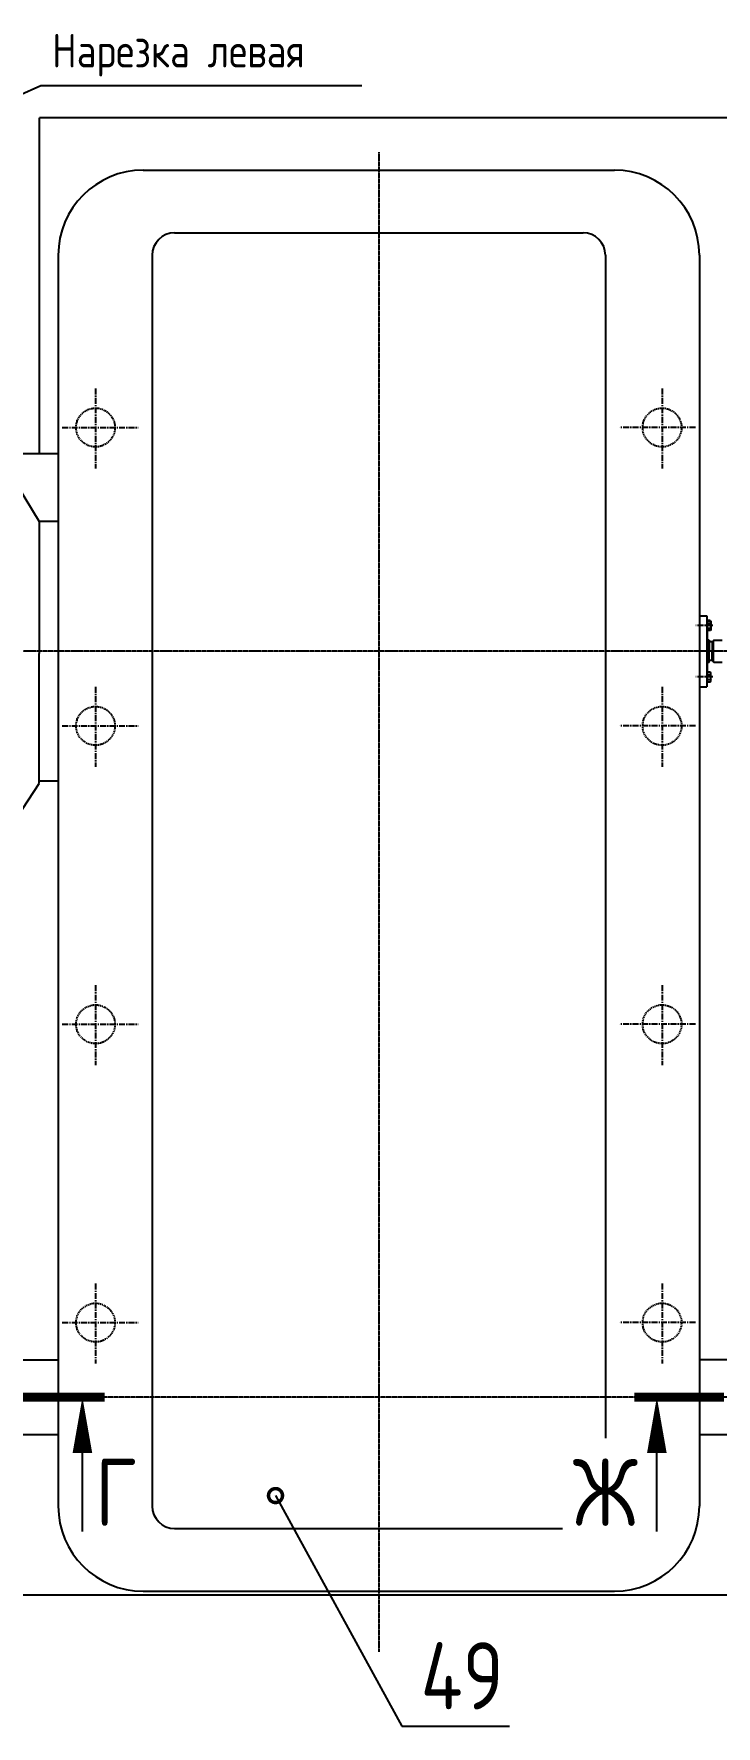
# Model space of a CAD drawing. Header units: millimetres. Extents: x -25976 to -4798, y -663 to 15440.
# Drawn here: x -16078 to -15163, y 10875 to 13144 of the extents above; entities that cross this region are included whole.
import ezdxf
from ezdxf.enums import TextEntityAlignment as Align

# ---------------------------------------------------------------- set-up
doc = ezdxf.new("R2010")
doc.units = ezdxf.units.MM
doc.header["$LTSCALE"] = 0.25
doc.linetypes.add('CENTER', pattern=[50.8, 31.75, -6.35, 6.35, -6.35])
doc.linetypes.add('HIDDEN', pattern=[9.525, 6.35, -3.175])
for name, color, linetype in [('Cen', 5, 'CENTER'), ('Cont', 6, 'Continuous'), ('Dim', 7, 'Continuous'), ('Hide', 2, 'HIDDEN'), ('Red', 1, 'Continuous'), ('Text', 3, 'Continuous'), ('Textb', 6, 'Continuous')]:
    doc.layers.add(name, color=color, linetype=linetype)
doc.styles.add('Style1', font='romans.shx', dxfattribs={"width": 0.8})
doc.dimstyles.new('LIN15', dxfattribs={"dimscale": 15, "dimtxt": 3, "dimasz": 3, "dimexe": 1.5, "dimexo": 0, "dimgap": 1.5, "dimtad": 1, "dimdec": 0, "dimzin": 13, "dimdsep": 46, "dimtxsty": 'Style1', "dimcen": 0, "dimclrt": 3, "dimadec": 0, "dimazin": 0, "dimtfac": 1, "dimtdec": 0, "dimtmove": 0, "dimatfit": 3, "dimfxl": 1, "dimtolj": 1, "dimtzin": 13, "dimarcsym": 0})
doc.dimstyles.new('Poz15', dxfattribs={"dimscale": 15, "dimtxt": 6, "dimasz": 2.5, "dimexe": 1.25, "dimexo": 0, "dimgap": 1.5, "dimtad": 2, "dimtoh": 1, "dimtxsty": 'Style1', "dimblk": 'DOTSMALL', "dimcen": 2.5, "dimclrt": 6, "dimadec": 0, "dimazin": 0, "dimtfac": 1, "dimtmove": 0, "dimatfit": 3, "dimldrblk": 'DOTSMALL', "dimfxl": 1, "dimarcsym": 0})

# ---------------------------------------------------------------- blocks, each defined once
blk = doc.blocks.new('RAZREZ05')
at = {"layer": 'Text', "const_width": 0.8}
blk.add_lwpolyline([(-2, 0), (6, 0)], dxfattribs=at)
at = {"layer": 'Text'}
blk.add_lwpolyline([(0, 0, 0, 1.76, 0), (0, -5, 1.76, 1.76, 0)], format="xyseb", dxfattribs=at)
blk.add_lwpolyline([(0, -12), (0, -5)], dxfattribs=at)
at = {"layer": 'Textb', "style": 'Style1', "width": 0.8}
blk.add_attdef('А', text='', height=6, dxfattribs=at).set_placement((-1.7, -11.5, 39), align=Align.RIGHT)
blk = doc.blocks.new('_DotSmall')
at = {"color": 0, "linetype": 'ByBlock', "const_width": 0.5}
blk.add_lwpolyline([(-0.0625, 0, 1), (0.0625, 0, 1)], format="xyb", close=True, dxfattribs=at)

msp = doc.modelspace()

# ---------------------------------------------------------------- linework, layer by layer
at = {"layer": 'Cen', "ltscale": 0.2}
for p, q in [((-15615.27152, 12985.59012), (-15615.27152, 10975.12226)), ((-12562.15558, 12316.26959), (-16556.63972, 12316.26959)), ((-11697.27629, 11316.26959), (-16707.17236, 11316.26959))]:
    msp.add_line(p, q, dxfattribs=at)
at = {"layer": 'Cen'}
for p, q in [((-15995.27152, 12668.6065), (-15995.27152, 12561.29697)), ((-15235.27152, 12668.6065), (-15235.27152, 12561.29697)), ((-16039.90607, 12616.26959), (-15937.95919, 12616.26959)), ((-15190.63698, 12616.26959), (-15292.58385, 12616.26959)), ((-15167.17138, 12350.60832), (-15190.03589, 12350.60832)), ((-15154.77149, 12316.26959), (-15190.68274, 12316.26959)), ((-15167.17138, 12281.93087), (-15190.03589, 12281.93087)), ((-15995.27152, 12268.6065), (-15995.27152, 12161.29697)), ((-15235.27152, 12268.6065), (-15235.27152, 12161.29697)), ((-16039.90607, 12216.26959), (-15937.95919, 12216.26959)), ((-15190.63698, 12216.26959), (-15292.58385, 12216.26959)), ((-15995.27152, 11868.6065), (-15995.27152, 11761.29697)), ((-15235.27152, 11868.6065), (-15235.27152, 11761.29697)), ((-16039.90607, 11816.26959), (-15937.95919, 11816.26959)), ((-15190.63698, 11816.26959), (-15292.58385, 11816.26959)), ((-15995.27152, 11468.6065), (-15995.27152, 11361.29697)), ((-15235.27152, 11468.6065), (-15235.27152, 11361.29697)), ((-16039.90607, 11416.26959), (-15937.95919, 11416.26959)), ((-15190.63698, 11416.26959), (-15292.58385, 11416.26959))]:
    msp.add_line(p, q, dxfattribs=at)
at = {"layer": 'Cont'}
for p, q in [((-15931.27152, 12961.26959), (-15299.27152, 12961.26959)), ((-15889.27152, 12877.26959), (-15341.27152, 12877.26959)), ((-16045.27152, 12847.26959), (-16045.27152, 11170.26959)), ((-15919.27152, 12847.26959), (-15919.27152, 11170.26959)), ((-15311.27152, 12847.26959), (-15311.27152, 11261.38189)), ((-15185.27152, 12847.26959), (-15185.27152, 11170.26959)), ((-16100.27152, 12538.76959), (-16071.00815, 12490.39751)), ((-16071.00815, 12490.39751), (-16071.00815, 12313.33525)), ((-16045.27152, 12490.39751), (-16071.00815, 12490.39751)), ((-15185.27151, 12363.7689), (-15175.27149, 12363.76891)), ((-15175.27149, 12363.76891), (-15175.27149, 12282.66959)), ((-15174.72149, 12357.15832), (-15174.72149, 12333.25138)), ((-15174.72149, 12344.05832), (-15174.72149, 12357.15832)), ((-15174.72149, 12357.15832), (-15170.70297, 12357.15832)), ((-15174.72149, 12357.15832), (-15170.44388, 12357.15832)), ((-15174.72149, 12353.88332), (-15170.44388, 12353.88332)), ((-15174.72149, 12347.33332), (-15170.44388, 12347.33332)), ((-15170.44388, 12344.05832), (-15174.72149, 12344.05832)), ((-15170.70297, 12357.70832), (-15174.27149, 12357.70832)), ((-15170.70297, 12357.15832), (-15170.70297, 12357.70832)), ((-15170.44388, 12357.15832), (-15169.72149, 12355.9071)), ((-15170.44388, 12353.88332), (-15169.72149, 12355.13454)), ((-15170.44388, 12347.33332), (-15169.72149, 12346.0821)), ((-15169.72149, 12345.30954), (-15170.44388, 12344.05832)), ((-15169.72149, 12355.9071), (-15169.72149, 12345.30954)), ((-15174.72149, 12336.01959), (-15174.72149, 12316.26959)), ((-15172.27149, 12331.26959), (-15174.72149, 12331.26959)), ((-15172.27149, 12331.26959), (-15172.27149, 12327.0587)), ((-15168.27149, 12328.77029), (-15172.27149, 12328.77029)), ((-15172.27149, 12328.77029), (-15172.27149, 12316.26959)), ((-15168.27149, 12328.77029), (-15167.27149, 12327.77029)), ((-15168.27149, 12328.77029), (-15168.27149, 12316.26959)), ((-15165.67149, 12331.26959), (-15167.27149, 12329.66959)), ((-15167.27149, 12329.66959), (-15167.27149, 12302.86959)), ((-15167.27149, 12316.26959), (-15167.27149, 12327.77029)), ((-15165.67149, 12331.26959), (-15154.77149, 12331.26959)), ((-16071.00815, 12139.20734), (-16071.00815, 12313.33525)), ((-15174.72149, 12316.26959), (-15174.72149, 12282.21959)), ((-15172.27149, 12301.26959), (-15174.72149, 12301.26959)), ((-15172.27149, 12303.7689), (-15172.27149, 12316.26959)), ((-15172.27149, 12301.26959), (-15172.27149, 12305.48049)), ((-15168.27149, 12303.7689), (-15172.27149, 12303.7689)), ((-15168.27149, 12303.7689), (-15168.27149, 12316.26959)), ((-15168.27149, 12303.7689), (-15167.27149, 12304.7689)), ((-15167.27149, 12316.26959), (-15167.27149, 12304.7689)), ((-15165.67149, 12301.26959), (-15167.27149, 12302.86959)), ((-15154.77149, 12301.26959), (-15165.67149, 12301.26959)), ((-15175.27149, 12284.75333), (-15175.27149, 12268.77028)), ((-15174.72149, 12288.48087), (-15174.72149, 12275.38087)), ((-15170.44388, 12288.48087), (-15174.72149, 12288.48087)), ((-15174.72149, 12285.20587), (-15170.44388, 12285.20587)), ((-15174.72149, 12278.65587), (-15170.44388, 12278.65587)), ((-15174.72149, 12275.38087), (-15170.44388, 12275.38087)), ((-15174.72149, 12275.38087), (-15170.70297, 12275.38087)), ((-15170.70297, 12274.83087), (-15174.27149, 12274.83087)), ((-15170.70297, 12275.38087), (-15170.70297, 12274.83087)), ((-15169.72149, 12287.22965), (-15170.44388, 12288.48087)), ((-15170.44388, 12285.20587), (-15169.72149, 12286.45709)), ((-15170.44388, 12278.65587), (-15169.72149, 12277.40465)), ((-15170.44388, 12275.38087), (-15169.72149, 12276.63209)), ((-15169.72149, 12276.63209), (-15169.72149, 12287.22965)), ((-15185.27154, 12268.77029), (-15175.27149, 12268.77028)), ((-16100.27152, 12093.76959), (-16071.00815, 12139.20734)), ((-16045.27152, 12142.14168), (-16071.00815, 12142.14168)), ((-16145.27152, 11366.27087), (-16045.27152, 11366.27087)), ((-15085.27152, 11366.26959), (-15185.27152, 11366.26959)), ((-16145.27152, 11266.26832), (-16045.27152, 11266.26832)), ((-15185.27152, 11266.26959), (-15085.27152, 11266.26959)), ((-15889.27152, 11140.26959), (-15368.82658, 11140.26959)), ((-15931.27152, 11056.26959), (-15299.27152, 11056.26959))]:
    msp.add_line(p, q, dxfattribs=at)
at = {"layer": 'Cont', "linetype": 'Continuous', "lineweight": 20}
for p, q in [((-15185.27151, 12363.7689), (-15185.27154, 12268.77029)), ((-15165.67149, 12301.26959), (-15165.67149, 12331.26959))]:
    msp.add_line(p, q, dxfattribs=at)
at = {"layer": 'Cont'}
for centre, radius, start, end in [((-15931.27152, 12847.26959), 114, 90, 180), ((-15299.27152, 12847.26959), 114, 0, 90), ((-15889.27152, 12847.26959), 30, 90, 180), ((-15341.27152, 12847.26959), 30, 0, 90), ((-15174.27149, 12356.70832), 1, 90, 180), ((-15177.50639, 12350.60832), 7.7849, 335.12208877, 24.87791123), ((-15174.27149, 12275.83087), 1, 180, 270), ((-15177.50639, 12281.93087), 7.7849, 335.12208877, 24.87791123), ((-15931.27152, 11170.26959), 114, 180, 270), ((-15889.27152, 11170.26959), 30, 180, 270), ((-15299.27152, 11170.26959), 114, 270, 0)]:
    msp.add_arc(centre, radius, start, end, dxfattribs=at)
at = {"layer": 'Hide'}
for centre in [(-15995.27152, 12616.26959), (-15235.27152, 12616.26959), (-15995.27152, 12216.26959), (-15235.27152, 12216.26959), (-15995.27152, 11816.26959), (-15235.27152, 11816.26959), (-15995.27152, 11416.26959), (-15235.27152, 11416.26959)]:
    msp.add_circle(centre, 26, dxfattribs=at)
at = {"layer": 'Red'}
for p, q in [((-13798.27152, 13031.26959), (-16070.27152, 13031.26959)), ((-16070.27152, 12581.26959), (-16070.27152, 13031.26959)), ((-16125.27147, 12581.26959), (-16045.27152, 12581.26959)), ((-17328.27152, 11051.26959), (-11628.27152, 11051.26959))]:
    msp.add_line(p, q, dxfattribs=at)

# ---------------------------------------------------------------- block references
at = {"layer": 'Dim'}
ref = msp.add_blockref('RAZREZ05', (-16012.86372, 11316.26959), dxfattribs=dict(at, xscale=-15, yscale=15, zscale=15))
ref.add_attrib('А', 'Г', dxfattribs={"layer": 'Textb', "height": 90, "style": 'Style1', "width": 0.8}).set_placement((-15939.69047, 11144.0164, 585), align=Align.RIGHT)
at = {"layer": 'Dim', "xscale": 15, "yscale": 15, "zscale": 15}
msp.add_blockref('RAZREZ05', (-15242.30355, 11316.26959), dxfattribs=at).add_auto_attribs({'А': 'Ж'})

# ---------------------------------------------------------------- texts
at = {"layer": 'Dim', "color": 6, "insert": (-15559.17439, 10897.80433), "char_height": 90, "width": 95.6128, "attachment_point": 7, "style": 'Style1'}
msp.add_mtext('49', dxfattribs=at)
at = {"layer": 'Text', "style": 'Style1', "width": 0.8}
msp.add_text('Нарезка левая', height=45, dxfattribs=at).set_placement((-16053.63153, 13098.96651))

# ---------------------------------------------------------------- leaders
at = {"layer": 'Dim'}
msp.add_leader([(-16439.76389, 12908.26526), (-16068.8052, 13074.81596), (-15638.19929, 13074.81596)], dimstyle='LIN15', override={"dimgap": 1.5, "dimtad": 1}, dxfattribs=at)
at = {"layer": 'Dim', "annotation_type": 0, "has_hookline": 1, "hookline_direction": 0, "text_width": 119.11695}
msp.add_leader([(-15753.83039, 11184.40816), (-15584.17439, 10875.30433), (-15581.67439, 10875.30433)], dimstyle='Poz15', override={"dimgap": 1.5, "dimtad": 1}, dxfattribs=at)

doc.saveas('drawing.dxf')
